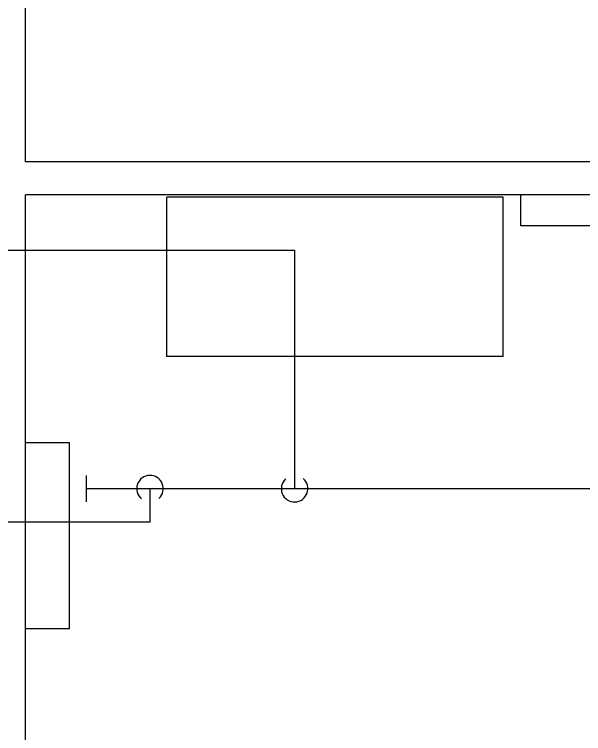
# Model space of a CAD drawing. Header units: inches. Extents: x -578 to 4567, y -980 to 6106.
# Drawn here: x 3200 to 3328.7, y 3876.8 to 4039.3 of the extents above; entities that cross this region are included whole.
import ezdxf

# ---------------------------------------------------------------- set-up
doc = ezdxf.new("R2010")
doc.units = ezdxf.units.IN
doc.header["$LTSCALE"] = 25.4
doc.header["$MEASUREMENT"] = 0
doc.layers.add('A-AMONIA', color=7, linetype='CONTINUOUS', true_color=0x920ef1)
doc.layers.add('A-ELEC', color=6, linetype='CONTINUOUS')
doc.layers.add('A-WALL-CMU', color=30, linetype='CONTINUOUS')

msp = doc.modelspace()

# ---------------------------------------------------------------- linework, layer by layer
at = {"layer": 'A-AMONIA'}
for p, q in [((3093.764682, 3986.067264), (3263.342737, 3986.067264)), ((3263.342737, 3986.067264), (3263.342737, 3932.156293)), ((3216.344516, 3929.156293), (3216.344516, 3935.156293)), ((3216.344516, 3932.156293), (3663.548829, 3932.156293)), ((3230.664666, 3924.576682), (3230.664666, 3932.156293)), ((3230.664666, 3924.576682), (3194.210849, 3924.576682))]:
    msp.add_line(p, q, dxfattribs=at)
for centre, start, end in [((3230.664666, 3932.156293), 312.37686697, 230.42899778), ((3263.342737, 3932.156293), 132.37686697, 50.42899778)]:
    msp.add_arc(centre, 3, start, end, dxfattribs=at)
at = {"layer": 'A-ELEC'}
for p, q in [((3234.5, 3962), (3234.5, 3998)), ((3310.5, 3998), (3234.5, 3998)), ((3310.5, 3962), (3310.5, 3998)), ((3314.5, 3991.5), (3314.5, 3998.5)), ((3338.5, 3998.5), (3314.5, 3998.5)), ((3338.5, 3991.5), (3314.5, 3991.5)), ((3310.5, 3962), (3234.5, 3962)), ((3212.5, 3942.5), (3202.5, 3942.5)), ((3202.5, 3900.5), (3202.5, 3942.5)), ((3212.5, 3900.5), (3212.5, 3942.5)), ((3212.5, 3900.5), (3202.5, 3900.5))]:
    msp.add_line(p, q, dxfattribs=at)
at = {"layer": 'A-WALL-CMU'}
for p, q in [((3202.5, 4006), (3202.5, 4187)), ((3490, 4006), (3202.5, 4006)), ((3482.5, 3998.5), (3202.5, 3998.5)), ((3202.5, 3851.5), (3202.5, 3998.5))]:
    msp.add_line(p, q, dxfattribs=at)

doc.saveas('drawing.dxf')
